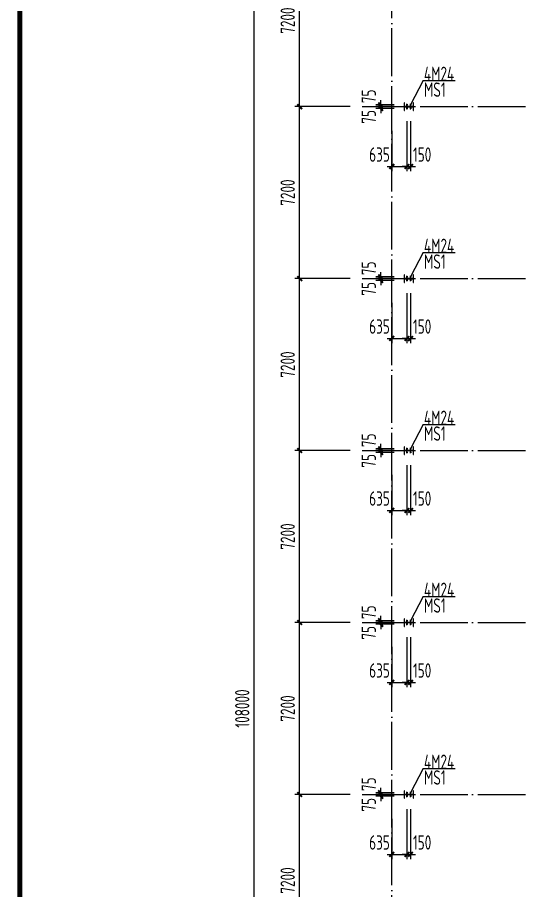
# Model space of a CAD drawing. Extents: x -32169 to 443031, y -120117 to 204739.
# Drawn here: x 50131 to 71278, y -47583 to -11030 of the extents above; entities that cross this region are included whole.
import ezdxf

# ---------------------------------------------------------------- set-up
doc = ezdxf.new("R2010")
doc.units = 0
doc.header["$LTSCALE"] = 1000
doc.linetypes.add('DOTE', pattern=[2.42, 2, -0.2, 0.02, -0.2])
doc.layers.get('0').update_dxf_attribs({"linetype": 'CONTINUOUS'})
doc.layers.get('Defpoints').update_dxf_attribs({"linetype": 'CONTINUOUS'})
for name, color, linetype in [('_TCH_KEY', 7, 'CONTINUOUS'), ('DIM', 3, 'CONTINUOUS'), ('DOTE', 1, 'CONTINUOUS'), ('HATCH', 252, 'CONTINUOUS'), ('PUB_TEXT', 7, 'CONTINUOUS'), ('PUB_TITLE', 3, 'CONTINUOUS'), ('端板', 7, 'CONTINUOUS'), ('钢柱', 2, 'CONTINUOUS')]:
    doc.layers.add(name, color=color, linetype=linetype)
doc.styles.add('TSSD_Dimension', font='Tssdeng.shx', dxfattribs={"width": 0.7, "bigfont": 'hztxt.shx'})
doc.styles.add('TSSD_Rein', font='Tssdeng.shx', dxfattribs={"width": 0.7, "bigfont": 'hztxt.shx'})
doc.dimstyles.new('TSSD_200_200', dxfattribs={"dimtxt": 600, "dimasz": 200, "dimexe": 200, "dimexo": 500, "dimgap": 200, "dimtad": 1, "dimdec": 0, "dimzin": 0, "dimdsep": 46, "dimtxsty": 'TSSD_Dimension', "dimblk": 'ARCHTICK', "dimblk1": 'ARCHTICK', "dimblk2": 'ARCHTICK', "dimcen": 0, "dimdle": 200, "dimclrt": 7, "dimadec": 0, "dimazin": 0, "dimtfac": 1, "dimtdec": 0, "dimtix": 1, "dimtmove": 2, "dimatfit": 3, "dimfxl": 1, "dimtolj": 1, "dimtzin": 0, "dimarcsym": 0})

# ---------------------------------------------------------------- blocks, each defined once
blk = doc.blocks.new('A$C686C7D4D')
at = {"layer": 'HATCH'}
for p, q in [((-150, 0), (150, 0)), ((0, -150), (0, 150))]:
    blk.add_line(p, q, dxfattribs=at)
at = {"layer": '端板'}
blk.add_circle((0, 0), 65, dxfattribs=at)
blk = doc.blocks.new('_ArchTick')
at = {"color": 0, "linetype": 'ByBlock', "const_width": 0.4}
blk.add_lwpolyline([(-0.5, -0.5), (0.5, 0.5)], dxfattribs=at)
blk = doc.blocks.new('*D252')
at = {"layer": 'Defpoints', "color": 0}
for p in [(65338, -14763), (66403, -14688), (66403, -14763)]:
    blk.add_point(p, dxfattribs=at)
at = {"layer": 'DIM', "color": 0, "lineweight": -2}
for p, q in [((65338, -14688), (65338, -14488)), ((65903, -14688), (65138, -14688)), ((65903, -14763), (65138, -14763)), ((65338, -14688), (65338, -14763)), ((65338, -14763), (65338, -14963))]:
    blk.add_line(p, q, dxfattribs=at)
at = {"layer": 'DIM', "color": 0, "lineweight": -2, "xscale": 200, "yscale": 200, "zscale": 200}
for p, rotation in [((65338, -14688), 270), ((65338, -14763), 90)]:
    blk.add_blockref('_ArchTick', p, dxfattribs=dict(at, rotation=rotation))
at = {"layer": 'DIM', "color": 7, "insert": (64838, -14333), "char_height": 600, "attachment_point": 5, "rotation": 90, "style": 'TSSD_Dimension'}
blk.add_mtext('\\A1;75', dxfattribs=at)
blk = doc.blocks.new('*D253')
at = {"layer": 'Defpoints', "color": 0}
for p in [(65338, -14838), (66403, -14763), (66403, -14838)]:
    blk.add_point(p, dxfattribs=at)
at = {"layer": 'DIM', "color": 0, "lineweight": -2}
for p, q in [((65338, -14763), (65338, -14563)), ((65903, -14763), (65138, -14763)), ((65903, -14838), (65138, -14838)), ((65338, -14763), (65338, -14838)), ((65338, -14838), (65338, -15038))]:
    blk.add_line(p, q, dxfattribs=at)
at = {"layer": 'DIM', "color": 0, "lineweight": -2, "xscale": 200, "yscale": 200, "zscale": 200}
for p, rotation in [((65338, -14763), 270), ((65338, -14838), 90)]:
    blk.add_blockref('_ArchTick', p, dxfattribs=dict(at, rotation=rotation))
at = {"layer": 'DIM', "color": 7, "insert": (64838, -15192), "char_height": 600, "attachment_point": 5, "rotation": 90, "style": 'TSSD_Dimension'}
blk.add_mtext('\\A1;75', dxfattribs=at)
blk = doc.blocks.new('*D254')
at = {"layer": 'Defpoints', "color": 0}
for p in [(66440, -14875), (65805, -15279), (66440, -17270)]:
    blk.add_point(p, dxfattribs=at)
at = {"layer": 'DIM', "color": 0, "lineweight": -2}
for p, q in [((66440, -15375), (66440, -17470)), ((65805, -15779), (65805, -17470)), ((65605, -17270), (66640, -17270))]:
    blk.add_line(p, q, dxfattribs=at)
at = {"layer": 'DIM', "color": 0, "lineweight": -2, "xscale": 200, "yscale": 200, "zscale": 200, "rotation": 180}
blk.add_blockref('_ArchTick', (65805, -17270), dxfattribs=at)
at = {"layer": 'DIM', "color": 0, "lineweight": -2, "xscale": 200, "yscale": 200, "zscale": 200}
blk.add_blockref('_ArchTick', (66440, -17270), dxfattribs=at)
at = {"layer": 'DIM', "color": 7, "insert": (65289, -16770), "char_height": 600, "attachment_point": 5, "style": 'TSSD_Dimension'}
blk.add_mtext('\\A1;635', dxfattribs=at)
blk = doc.blocks.new('*D255')
at = {"layer": 'Defpoints', "color": 0}
for p in [(66440, -14875), (66590, -14875), (66590, -17270)]:
    blk.add_point(p, dxfattribs=at)
at = {"layer": 'DIM', "color": 0, "lineweight": -2}
for p, q in [((66440, -15375), (66440, -17470)), ((66590, -15375), (66590, -17470)), ((66440, -17270), (66240, -17270)), ((66440, -17270), (66590, -17270)), ((66590, -17270), (66790, -17270))]:
    blk.add_line(p, q, dxfattribs=at)
at = {"layer": 'DIM', "color": 0, "lineweight": -2, "xscale": 200, "yscale": 200, "zscale": 200}
blk.add_blockref('_ArchTick', (66440, -17270), dxfattribs=at)
at = {"layer": 'DIM', "color": 0, "lineweight": -2, "xscale": 200, "yscale": 200, "zscale": 200, "rotation": 180}
blk.add_blockref('_ArchTick', (66590, -17270), dxfattribs=at)
at = {"layer": 'DIM', "color": 7, "insert": (67074, -16770), "char_height": 600, "attachment_point": 5, "style": 'TSSD_Dimension'}
blk.add_mtext('\\A1;150', dxfattribs=at)
blk = doc.blocks.new('*D260')
at = {"layer": 'Defpoints', "color": 0}
for p in [(66403, -21888), (65338, -21963), (66403, -21963)]:
    blk.add_point(p, dxfattribs=at)
at = {"layer": 'DIM', "color": 0, "lineweight": -2}
for p, q in [((65903, -21888), (65138, -21888)), ((65338, -21888), (65338, -21688)), ((65338, -21888), (65338, -21963)), ((65903, -21963), (65138, -21963)), ((65338, -21963), (65338, -22163))]:
    blk.add_line(p, q, dxfattribs=at)
at = {"layer": 'DIM', "color": 0, "lineweight": -2, "xscale": 200, "yscale": 200, "zscale": 200}
for p, rotation in [((65338, -21888), 270), ((65338, -21963), 90)]:
    blk.add_blockref('_ArchTick', p, dxfattribs=dict(at, rotation=rotation))
at = {"layer": 'DIM', "color": 7, "insert": (64838, -21533), "char_height": 600, "attachment_point": 5, "rotation": 90, "style": 'TSSD_Dimension'}
blk.add_mtext('\\A1;75', dxfattribs=at)
blk = doc.blocks.new('*D261')
at = {"layer": 'Defpoints', "color": 0}
for p in [(65338, -22038), (66403, -21963), (66403, -22038)]:
    blk.add_point(p, dxfattribs=at)
at = {"layer": 'DIM', "color": 0, "lineweight": -2}
for p, q in [((65338, -21963), (65338, -21763)), ((65903, -21963), (65138, -21963)), ((65903, -22038), (65138, -22038)), ((65338, -21963), (65338, -22038)), ((65338, -22038), (65338, -22238))]:
    blk.add_line(p, q, dxfattribs=at)
at = {"layer": 'DIM', "color": 0, "lineweight": -2, "xscale": 200, "yscale": 200, "zscale": 200}
for p, rotation in [((65338, -21963), 270), ((65338, -22038), 90)]:
    blk.add_blockref('_ArchTick', p, dxfattribs=dict(at, rotation=rotation))
at = {"layer": 'DIM', "color": 7, "insert": (64838, -22392), "char_height": 600, "attachment_point": 5, "rotation": 90, "style": 'TSSD_Dimension'}
blk.add_mtext('\\A1;75', dxfattribs=at)
blk = doc.blocks.new('*D262')
at = {"layer": 'Defpoints', "color": 0}
for p in [(66440, -22075), (65805, -22479), (66440, -24470)]:
    blk.add_point(p, dxfattribs=at)
at = {"layer": 'DIM', "color": 0, "lineweight": -2}
for p, q in [((66440, -22575), (66440, -24670)), ((65805, -22979), (65805, -24670)), ((65605, -24470), (66640, -24470))]:
    blk.add_line(p, q, dxfattribs=at)
at = {"layer": 'DIM', "color": 0, "lineweight": -2, "xscale": 200, "yscale": 200, "zscale": 200, "rotation": 180}
blk.add_blockref('_ArchTick', (65805, -24470), dxfattribs=at)
at = {"layer": 'DIM', "color": 0, "lineweight": -2, "xscale": 200, "yscale": 200, "zscale": 200}
blk.add_blockref('_ArchTick', (66440, -24470), dxfattribs=at)
at = {"layer": 'DIM', "color": 7, "insert": (65289, -23970), "char_height": 600, "attachment_point": 5, "style": 'TSSD_Dimension'}
blk.add_mtext('\\A1;635', dxfattribs=at)
blk = doc.blocks.new('*D263')
at = {"layer": 'Defpoints', "color": 0}
for p in [(66440, -22075), (66590, -22075), (66590, -24470)]:
    blk.add_point(p, dxfattribs=at)
at = {"layer": 'DIM', "color": 0, "lineweight": -2}
for p, q in [((66440, -22575), (66440, -24670)), ((66590, -22575), (66590, -24670)), ((66440, -24470), (66240, -24470)), ((66440, -24470), (66590, -24470)), ((66590, -24470), (66790, -24470))]:
    blk.add_line(p, q, dxfattribs=at)
at = {"layer": 'DIM', "color": 0, "lineweight": -2, "xscale": 200, "yscale": 200, "zscale": 200}
blk.add_blockref('_ArchTick', (66440, -24470), dxfattribs=at)
at = {"layer": 'DIM', "color": 0, "lineweight": -2, "xscale": 200, "yscale": 200, "zscale": 200, "rotation": 180}
blk.add_blockref('_ArchTick', (66590, -24470), dxfattribs=at)
at = {"layer": 'DIM', "color": 7, "insert": (67074, -23970), "char_height": 600, "attachment_point": 5, "style": 'TSSD_Dimension'}
blk.add_mtext('\\A1;150', dxfattribs=at)
blk = doc.blocks.new('*D268')
at = {"layer": 'Defpoints', "color": 0}
for p in [(65338, -29163), (66403, -29088), (66403, -29163)]:
    blk.add_point(p, dxfattribs=at)
at = {"layer": 'DIM', "color": 0, "lineweight": -2}
for p, q in [((65903, -29088), (65138, -29088)), ((65903, -29163), (65138, -29163)), ((65338, -29088), (65338, -28888)), ((65338, -29088), (65338, -29163)), ((65338, -29163), (65338, -29363))]:
    blk.add_line(p, q, dxfattribs=at)
at = {"layer": 'DIM', "color": 0, "lineweight": -2, "xscale": 200, "yscale": 200, "zscale": 200}
for p, rotation in [((65338, -29088), 270), ((65338, -29163), 90)]:
    blk.add_blockref('_ArchTick', p, dxfattribs=dict(at, rotation=rotation))
at = {"layer": 'DIM', "color": 7, "insert": (64838, -28733), "char_height": 600, "attachment_point": 5, "rotation": 90, "style": 'TSSD_Dimension'}
blk.add_mtext('\\A1;75', dxfattribs=at)
blk = doc.blocks.new('*D269')
at = {"layer": 'Defpoints', "color": 0}
for p in [(65338, -29238), (66403, -29163), (66403, -29238)]:
    blk.add_point(p, dxfattribs=at)
at = {"layer": 'DIM', "color": 0, "lineweight": -2}
for p, q in [((65903, -29163), (65138, -29163)), ((65903, -29238), (65138, -29238)), ((65338, -29163), (65338, -28963)), ((65338, -29163), (65338, -29238)), ((65338, -29238), (65338, -29438))]:
    blk.add_line(p, q, dxfattribs=at)
at = {"layer": 'DIM', "color": 0, "lineweight": -2, "xscale": 200, "yscale": 200, "zscale": 200}
for p, rotation in [((65338, -29163), 270), ((65338, -29238), 90)]:
    blk.add_blockref('_ArchTick', p, dxfattribs=dict(at, rotation=rotation))
at = {"layer": 'DIM', "color": 7, "insert": (64838, -29592), "char_height": 600, "attachment_point": 5, "rotation": 90, "style": 'TSSD_Dimension'}
blk.add_mtext('\\A1;75', dxfattribs=at)
blk = doc.blocks.new('*D270')
at = {"layer": 'Defpoints', "color": 0}
for p in [(66440, -29275), (65805, -29679), (66440, -31670)]:
    blk.add_point(p, dxfattribs=at)
at = {"layer": 'DIM', "color": 0, "lineweight": -2}
for p, q in [((66440, -29775), (66440, -31870)), ((65805, -30179), (65805, -31870)), ((65605, -31670), (66640, -31670))]:
    blk.add_line(p, q, dxfattribs=at)
at = {"layer": 'DIM', "color": 0, "lineweight": -2, "xscale": 200, "yscale": 200, "zscale": 200, "rotation": 180}
blk.add_blockref('_ArchTick', (65805, -31670), dxfattribs=at)
at = {"layer": 'DIM', "color": 0, "lineweight": -2, "xscale": 200, "yscale": 200, "zscale": 200}
blk.add_blockref('_ArchTick', (66440, -31670), dxfattribs=at)
at = {"layer": 'DIM', "color": 7, "insert": (65289, -31170), "char_height": 600, "attachment_point": 5, "style": 'TSSD_Dimension'}
blk.add_mtext('\\A1;635', dxfattribs=at)
blk = doc.blocks.new('*D271')
at = {"layer": 'Defpoints', "color": 0}
for p in [(66440, -29275), (66590, -29275), (66590, -31670)]:
    blk.add_point(p, dxfattribs=at)
at = {"layer": 'DIM', "color": 0, "lineweight": -2}
for p, q in [((66440, -29775), (66440, -31870)), ((66590, -29775), (66590, -31870)), ((66440, -31670), (66240, -31670)), ((66440, -31670), (66590, -31670)), ((66590, -31670), (66790, -31670))]:
    blk.add_line(p, q, dxfattribs=at)
at = {"layer": 'DIM', "color": 0, "lineweight": -2, "xscale": 200, "yscale": 200, "zscale": 200}
blk.add_blockref('_ArchTick', (66440, -31670), dxfattribs=at)
at = {"layer": 'DIM', "color": 0, "lineweight": -2, "xscale": 200, "yscale": 200, "zscale": 200, "rotation": 180}
blk.add_blockref('_ArchTick', (66590, -31670), dxfattribs=at)
at = {"layer": 'DIM', "color": 7, "insert": (67074, -31170), "char_height": 600, "attachment_point": 5, "style": 'TSSD_Dimension'}
blk.add_mtext('\\A1;150', dxfattribs=at)
blk = doc.blocks.new('*D276')
at = {"layer": 'Defpoints', "color": 0}
for p in [(65338, -36363), (66403, -36288), (66403, -36363)]:
    blk.add_point(p, dxfattribs=at)
at = {"layer": 'DIM', "color": 0, "lineweight": -2}
for p, q in [((65338, -36288), (65338, -36088)), ((65903, -36288), (65138, -36288)), ((65903, -36363), (65138, -36363)), ((65338, -36288), (65338, -36363)), ((65338, -36363), (65338, -36563))]:
    blk.add_line(p, q, dxfattribs=at)
at = {"layer": 'DIM', "color": 0, "lineweight": -2, "xscale": 200, "yscale": 200, "zscale": 200}
for p, rotation in [((65338, -36288), 270), ((65338, -36363), 90)]:
    blk.add_blockref('_ArchTick', p, dxfattribs=dict(at, rotation=rotation))
at = {"layer": 'DIM', "color": 7, "insert": (64838, -35933), "char_height": 600, "attachment_point": 5, "rotation": 90, "style": 'TSSD_Dimension'}
blk.add_mtext('\\A1;75', dxfattribs=at)
blk = doc.blocks.new('*D277')
at = {"layer": 'Defpoints', "color": 0}
for p in [(65338, -36438), (66403, -36363), (66403, -36438)]:
    blk.add_point(p, dxfattribs=at)
at = {"layer": 'DIM', "color": 0, "lineweight": -2}
for p, q in [((65338, -36363), (65338, -36163)), ((65903, -36363), (65138, -36363)), ((65903, -36438), (65138, -36438)), ((65338, -36363), (65338, -36438)), ((65338, -36438), (65338, -36638))]:
    blk.add_line(p, q, dxfattribs=at)
at = {"layer": 'DIM', "color": 0, "lineweight": -2, "xscale": 200, "yscale": 200, "zscale": 200}
for p, rotation in [((65338, -36363), 270), ((65338, -36438), 90)]:
    blk.add_blockref('_ArchTick', p, dxfattribs=dict(at, rotation=rotation))
at = {"layer": 'DIM', "color": 7, "insert": (64838, -36792), "char_height": 600, "attachment_point": 5, "rotation": 90, "style": 'TSSD_Dimension'}
blk.add_mtext('\\A1;75', dxfattribs=at)
blk = doc.blocks.new('*D278')
at = {"layer": 'Defpoints', "color": 0}
for p in [(66440, -36475), (65805, -36879), (66440, -38870)]:
    blk.add_point(p, dxfattribs=at)
at = {"layer": 'DIM', "color": 0, "lineweight": -2}
for p, q in [((66440, -36975), (66440, -39070)), ((65805, -37379), (65805, -39070)), ((65605, -38870), (66640, -38870))]:
    blk.add_line(p, q, dxfattribs=at)
at = {"layer": 'DIM', "color": 0, "lineweight": -2, "xscale": 200, "yscale": 200, "zscale": 200, "rotation": 180}
blk.add_blockref('_ArchTick', (65805, -38870), dxfattribs=at)
at = {"layer": 'DIM', "color": 0, "lineweight": -2, "xscale": 200, "yscale": 200, "zscale": 200}
blk.add_blockref('_ArchTick', (66440, -38870), dxfattribs=at)
at = {"layer": 'DIM', "color": 7, "insert": (65289, -38370), "char_height": 600, "attachment_point": 5, "style": 'TSSD_Dimension'}
blk.add_mtext('\\A1;635', dxfattribs=at)
blk = doc.blocks.new('*D279')
at = {"layer": 'Defpoints', "color": 0}
for p in [(66440, -36475), (66590, -36475), (66590, -38870)]:
    blk.add_point(p, dxfattribs=at)
at = {"layer": 'DIM', "color": 0, "lineweight": -2}
for p, q in [((66440, -36975), (66440, -39070)), ((66590, -36975), (66590, -39070)), ((66440, -38870), (66240, -38870)), ((66440, -38870), (66590, -38870)), ((66590, -38870), (66790, -38870))]:
    blk.add_line(p, q, dxfattribs=at)
at = {"layer": 'DIM', "color": 0, "lineweight": -2, "xscale": 200, "yscale": 200, "zscale": 200}
blk.add_blockref('_ArchTick', (66440, -38870), dxfattribs=at)
at = {"layer": 'DIM', "color": 0, "lineweight": -2, "xscale": 200, "yscale": 200, "zscale": 200, "rotation": 180}
blk.add_blockref('_ArchTick', (66590, -38870), dxfattribs=at)
at = {"layer": 'DIM', "color": 7, "insert": (67074, -38370), "char_height": 600, "attachment_point": 5, "style": 'TSSD_Dimension'}
blk.add_mtext('\\A1;150', dxfattribs=at)
blk = doc.blocks.new('*D284')
at = {"layer": 'Defpoints', "color": 0}
for p in [(66403, -43488), (65338, -43563), (66403, -43563)]:
    blk.add_point(p, dxfattribs=at)
at = {"layer": 'DIM', "color": 0, "lineweight": -2}
for p, q in [((65903, -43488), (65138, -43488)), ((65338, -43488), (65338, -43288)), ((65338, -43488), (65338, -43563)), ((65903, -43563), (65138, -43563)), ((65338, -43563), (65338, -43763))]:
    blk.add_line(p, q, dxfattribs=at)
at = {"layer": 'DIM', "color": 0, "lineweight": -2, "xscale": 200, "yscale": 200, "zscale": 200}
for p, rotation in [((65338, -43488), 270), ((65338, -43563), 90)]:
    blk.add_blockref('_ArchTick', p, dxfattribs=dict(at, rotation=rotation))
at = {"layer": 'DIM', "color": 7, "insert": (64838, -43133), "char_height": 600, "attachment_point": 5, "rotation": 90, "style": 'TSSD_Dimension'}
blk.add_mtext('\\A1;75', dxfattribs=at)
blk = doc.blocks.new('*D285')
at = {"layer": 'Defpoints', "color": 0}
for p in [(65338, -43638), (66403, -43563), (66403, -43638)]:
    blk.add_point(p, dxfattribs=at)
at = {"layer": 'DIM', "color": 0, "lineweight": -2}
for p, q in [((65338, -43563), (65338, -43363)), ((65903, -43563), (65138, -43563)), ((65903, -43638), (65138, -43638)), ((65338, -43563), (65338, -43638)), ((65338, -43638), (65338, -43838))]:
    blk.add_line(p, q, dxfattribs=at)
at = {"layer": 'DIM', "color": 0, "lineweight": -2, "xscale": 200, "yscale": 200, "zscale": 200}
for p, rotation in [((65338, -43563), 270), ((65338, -43638), 90)]:
    blk.add_blockref('_ArchTick', p, dxfattribs=dict(at, rotation=rotation))
at = {"layer": 'DIM', "color": 7, "insert": (64838, -43992), "char_height": 600, "attachment_point": 5, "rotation": 90, "style": 'TSSD_Dimension'}
blk.add_mtext('\\A1;75', dxfattribs=at)
blk = doc.blocks.new('*D286')
at = {"layer": 'Defpoints', "color": 0}
for p in [(66440, -43675), (65805, -44079), (66440, -46070)]:
    blk.add_point(p, dxfattribs=at)
at = {"layer": 'DIM', "color": 0, "lineweight": -2}
for p, q in [((66440, -44175), (66440, -46270)), ((65805, -44579), (65805, -46270)), ((65605, -46070), (66640, -46070))]:
    blk.add_line(p, q, dxfattribs=at)
at = {"layer": 'DIM', "color": 0, "lineweight": -2, "xscale": 200, "yscale": 200, "zscale": 200, "rotation": 180}
blk.add_blockref('_ArchTick', (65805, -46070), dxfattribs=at)
at = {"layer": 'DIM', "color": 0, "lineweight": -2, "xscale": 200, "yscale": 200, "zscale": 200}
blk.add_blockref('_ArchTick', (66440, -46070), dxfattribs=at)
at = {"layer": 'DIM', "color": 7, "insert": (65289, -45570), "char_height": 600, "attachment_point": 5, "style": 'TSSD_Dimension'}
blk.add_mtext('\\A1;635', dxfattribs=at)
blk = doc.blocks.new('*D287')
at = {"layer": 'Defpoints', "color": 0}
for p in [(66440, -43675), (66590, -43675), (66590, -46070)]:
    blk.add_point(p, dxfattribs=at)
at = {"layer": 'DIM', "color": 0, "lineweight": -2}
for p, q in [((66440, -44175), (66440, -46270)), ((66590, -44175), (66590, -46270)), ((66440, -46070), (66240, -46070)), ((66440, -46070), (66590, -46070)), ((66590, -46070), (66790, -46070))]:
    blk.add_line(p, q, dxfattribs=at)
at = {"layer": 'DIM', "color": 0, "lineweight": -2, "xscale": 200, "yscale": 200, "zscale": 200}
blk.add_blockref('_ArchTick', (66440, -46070), dxfattribs=at)
at = {"layer": 'DIM', "color": 0, "lineweight": -2, "xscale": 200, "yscale": 200, "zscale": 200, "rotation": 180}
blk.add_blockref('_ArchTick', (66590, -46070), dxfattribs=at)
at = {"layer": 'DIM', "color": 7, "insert": (67074, -45570), "char_height": 600, "attachment_point": 5, "style": 'TSSD_Dimension'}
blk.add_mtext('\\A1;150', dxfattribs=at)
blk = doc.blocks.new('*D341')
at = {"layer": 'Defpoints', "color": 0}
for p in [(60041, 14037), (63965, 14037), (63965, -93963)]:
    blk.add_point(p, dxfattribs=at)
at = {"layer": 'DIM', "color": 0, "lineweight": -2}
for p, q in [((63465, 14037), (59841, 14037)), ((60041, -94163), (60041, 14237)), ((63465, -93963), (59841, -93963))]:
    blk.add_line(p, q, dxfattribs=at)
at = {"layer": 'DIM', "color": 0, "lineweight": -2, "xscale": 200, "yscale": 200, "zscale": 200}
for p, rotation in [((60041, 14037), 90), ((60041, -93963), 270)]:
    blk.add_blockref('_ArchTick', p, dxfattribs=dict(at, rotation=rotation))
at = {"layer": 'DIM', "color": 7, "insert": (59541, -39963), "char_height": 600, "attachment_point": 5, "rotation": 90, "style": 'TSSD_Dimension'}
blk.add_mtext('\\A1;108000', dxfattribs=at)
blk = doc.blocks.new('*D410')
at = {"layer": 'Defpoints', "color": 0}
for p in [(61945, -43563), (64565, -43563), (64565, -50763)]:
    blk.add_point(p, dxfattribs=at)
at = {"layer": 'DIM', "color": 0, "lineweight": -2}
for p, q in [((61945, -50963), (61945, -43363)), ((64065, -43563), (61745, -43563)), ((64065, -50763), (61745, -50763))]:
    blk.add_line(p, q, dxfattribs=at)
at = {"layer": 'DIM', "color": 0, "lineweight": -2, "xscale": 200, "yscale": 200, "zscale": 200}
for p, rotation in [((61945, -43563), 90), ((61945, -50763), 270)]:
    blk.add_blockref('_ArchTick', p, dxfattribs=dict(at, rotation=rotation))
at = {"layer": 'DIM', "color": 7, "insert": (61445, -47163), "char_height": 600, "attachment_point": 5, "rotation": 90, "style": 'TSSD_Dimension'}
blk.add_mtext('\\A1;7200', dxfattribs=at)
blk = doc.blocks.new('*D411')
at = {"layer": 'Defpoints', "color": 0}
for p in [(61945, -36363), (64565, -36363), (64565, -43563)]:
    blk.add_point(p, dxfattribs=at)
at = {"layer": 'DIM', "color": 0, "lineweight": -2}
for p, q in [((61945, -43763), (61945, -36163)), ((64065, -36363), (61745, -36363)), ((64065, -43563), (61745, -43563))]:
    blk.add_line(p, q, dxfattribs=at)
at = {"layer": 'DIM', "color": 0, "lineweight": -2, "xscale": 200, "yscale": 200, "zscale": 200}
for p, rotation in [((61945, -36363), 90), ((61945, -43563), 270)]:
    blk.add_blockref('_ArchTick', p, dxfattribs=dict(at, rotation=rotation))
at = {"layer": 'DIM', "color": 7, "insert": (61445, -39963), "char_height": 600, "attachment_point": 5, "rotation": 90, "style": 'TSSD_Dimension'}
blk.add_mtext('\\A1;7200', dxfattribs=at)
blk = doc.blocks.new('*D412')
at = {"layer": 'Defpoints', "color": 0}
for p in [(61945, -29163), (64565, -29163), (64565, -36363)]:
    blk.add_point(p, dxfattribs=at)
at = {"layer": 'DIM', "color": 0, "lineweight": -2}
for p, q in [((64065, -29163), (61745, -29163)), ((61945, -36563), (61945, -28963)), ((64065, -36363), (61745, -36363))]:
    blk.add_line(p, q, dxfattribs=at)
at = {"layer": 'DIM', "color": 0, "lineweight": -2, "xscale": 200, "yscale": 200, "zscale": 200}
for p, rotation in [((61945, -29163), 90), ((61945, -36363), 270)]:
    blk.add_blockref('_ArchTick', p, dxfattribs=dict(at, rotation=rotation))
at = {"layer": 'DIM', "color": 7, "insert": (61445, -32763), "char_height": 600, "attachment_point": 5, "rotation": 90, "style": 'TSSD_Dimension'}
blk.add_mtext('\\A1;7200', dxfattribs=at)
blk = doc.blocks.new('*D413')
at = {"layer": 'Defpoints', "color": 0}
for p in [(61945, -21963), (64565, -21963), (64565, -29163)]:
    blk.add_point(p, dxfattribs=at)
at = {"layer": 'DIM', "color": 0, "lineweight": -2}
for p, q in [((61945, -29363), (61945, -21763)), ((64065, -21963), (61745, -21963)), ((64065, -29163), (61745, -29163))]:
    blk.add_line(p, q, dxfattribs=at)
at = {"layer": 'DIM', "color": 0, "lineweight": -2, "xscale": 200, "yscale": 200, "zscale": 200}
for p, rotation in [((61945, -21963), 90), ((61945, -29163), 270)]:
    blk.add_blockref('_ArchTick', p, dxfattribs=dict(at, rotation=rotation))
at = {"layer": 'DIM', "color": 7, "insert": (61445, -25563), "char_height": 600, "attachment_point": 5, "rotation": 90, "style": 'TSSD_Dimension'}
blk.add_mtext('\\A1;7200', dxfattribs=at)
blk = doc.blocks.new('*D414')
at = {"layer": 'Defpoints', "color": 0}
for p in [(61945, -14763), (64565, -14763), (64565, -21963)]:
    blk.add_point(p, dxfattribs=at)
at = {"layer": 'DIM', "color": 0, "lineweight": -2}
for p, q in [((61945, -22163), (61945, -14563)), ((64065, -14763), (61745, -14763)), ((64065, -21963), (61745, -21963))]:
    blk.add_line(p, q, dxfattribs=at)
at = {"layer": 'DIM', "color": 0, "lineweight": -2, "xscale": 200, "yscale": 200, "zscale": 200}
for p, rotation in [((61945, -14763), 90), ((61945, -21963), 270)]:
    blk.add_blockref('_ArchTick', p, dxfattribs=dict(at, rotation=rotation))
at = {"layer": 'DIM', "color": 7, "insert": (61445, -18363), "char_height": 600, "attachment_point": 5, "rotation": 90, "style": 'TSSD_Dimension'}
blk.add_mtext('\\A1;7200', dxfattribs=at)
blk = doc.blocks.new('*D415')
at = {"layer": 'Defpoints', "color": 0}
for p in [(61945, -7563), (64565, -7563), (64565, -14763)]:
    blk.add_point(p, dxfattribs=at)
at = {"layer": 'DIM', "color": 0, "lineweight": -2}
for p, q in [((64065, -7563), (61745, -7563)), ((61945, -14963), (61945, -7363)), ((64065, -14763), (61745, -14763))]:
    blk.add_line(p, q, dxfattribs=at)
at = {"layer": 'DIM', "color": 0, "lineweight": -2, "xscale": 200, "yscale": 200, "zscale": 200}
for p, rotation in [((61945, -7563), 90), ((61945, -14763), 270)]:
    blk.add_blockref('_ArchTick', p, dxfattribs=dict(at, rotation=rotation))
at = {"layer": 'DIM', "color": 7, "insert": (61445, -11163), "char_height": 600, "attachment_point": 5, "rotation": 90, "style": 'TSSD_Dimension'}
blk.add_mtext('\\A1;7200', dxfattribs=at)

msp = doc.modelspace()

# ---------------------------------------------------------------- linework, layer by layer
at = {"layer": 'DOTE', "linetype": 'DOTE'}
for p, q in [((65805.24457, -95762.90283), (65805.24457, 15277.3647)), ((64565.24457, -14762.6353), (93469.06221, -14762.6353)), ((64565.24457, -21962.6353), (93469.06221, -21962.6353)), ((64565.24457, -29162.6353), (93469.06221, -29162.6353)), ((64565.24457, -36362.6353), (93469.06221, -36362.6353)), ((64565.24457, -43562.6353), (93469.06221, -43562.6353))]:
    msp.add_line(p, q, dxfattribs=at)
at = {"layer": 'PUB_TEXT'}
for p, q in [((67121.00322, -13667.79642), (66593.28388, -14687.6353)), ((67121.00322, -13667.79642), (68460.10785, -13667.79642)), ((67121.00322, -20867.79642), (66593.28388, -21887.6353)), ((67121.00322, -20867.79642), (68460.10785, -20867.79642)), ((67121.00322, -28067.79642), (66593.28388, -29087.6353)), ((67121.00322, -28067.79642), (68460.10785, -28067.79642)), ((67121.00322, -35267.79642), (66593.28388, -36287.6353)), ((67121.00322, -35267.79642), (68460.10785, -35267.79642)), ((67121.00322, -42467.79642), (66593.28388, -43487.6353)), ((67121.00322, -42467.79642), (68460.10785, -42467.79642))]:
    msp.add_line(p, q, dxfattribs=at)
at = {"layer": 'PUB_TITLE', "const_width": 200}
msp.add_lwpolyline([(50230.54765, -118116.90179), (130230.54765, -118116.90179), (130230.54765, 23483.09821), (50230.54765, 23483.09821)], close=True, dxfattribs=at)
at = {"layer": '钢柱'}
for points in [[(66715.24457, -14922.6353), (66715.24457, -14602.6353), (66701.24457, -14602.6353), (66701.24457, -14758.6353), (66329.24457, -14758.6353), (66329.24457, -14602.6353), (66315.24457, -14602.6353), (66315.24457, -14922.6353), (66329.24457, -14922.6353), (66329.24457, -14766.6353), (66701.24457, -14766.6353), (66701.24457, -14922.6353)], [(66715.24457, -22122.6353), (66715.24457, -21802.6353), (66701.24457, -21802.6353), (66701.24457, -21958.6353), (66329.24457, -21958.6353), (66329.24457, -21802.6353), (66315.24457, -21802.6353), (66315.24457, -22122.6353), (66329.24457, -22122.6353), (66329.24457, -21966.6353), (66701.24457, -21966.6353), (66701.24457, -22122.6353)], [(66715.24457, -29322.6353), (66715.24457, -29002.6353), (66701.24457, -29002.6353), (66701.24457, -29158.6353), (66329.24457, -29158.6353), (66329.24457, -29002.6353), (66315.24457, -29002.6353), (66315.24457, -29322.6353), (66329.24457, -29322.6353), (66329.24457, -29166.6353), (66701.24457, -29166.6353), (66701.24457, -29322.6353)], [(66715.24457, -36522.6353), (66715.24457, -36202.6353), (66701.24457, -36202.6353), (66701.24457, -36358.6353), (66329.24457, -36358.6353), (66329.24457, -36202.6353), (66315.24457, -36202.6353), (66315.24457, -36522.6353), (66329.24457, -36522.6353), (66329.24457, -36366.6353), (66701.24457, -36366.6353), (66701.24457, -36522.6353)], [(66715.24457, -43722.6353), (66715.24457, -43402.6353), (66701.24457, -43402.6353), (66701.24457, -43558.6353), (66329.24457, -43558.6353), (66329.24457, -43402.6353), (66315.24457, -43402.6353), (66315.24457, -43722.6353), (66329.24457, -43722.6353), (66329.24457, -43566.6353), (66701.24457, -43566.6353), (66701.24457, -43722.6353)]]:
    msp.add_lwpolyline(points, close=True, dxfattribs=at)

# ---------------------------------------------------------------- block references
at = {"layer": '_TCH_KEY', "xscale": -0.25, "yscale": 0.25, "zscale": 0.25}
for p in [(66440.24457, -14687.6353), (66440.24457, -14837.6353), (66590.24457, -14687.6353), (66590.24457, -14837.6353), (66440.24457, -21887.6353), (66590.24457, -21887.6353), (66440.24457, -22037.6353), (66590.24457, -22037.6353), (66440.24457, -29087.6353), (66440.24457, -29237.6353), (66590.24457, -29087.6353), (66590.24457, -29237.6353), (66440.24457, -36287.6353), (66440.24457, -36437.6353), (66590.24457, -36287.6353), (66590.24457, -36437.6353), (66440.24457, -43487.6353), (66590.24457, -43487.6353), (66440.24457, -43637.6353), (66590.24457, -43637.6353)]:
    msp.add_blockref('A$C686C7D4D', p, dxfattribs=at)

# ---------------------------------------------------------------- texts
at = {"layer": 'PUB_TEXT', "style": 'TSSD_Rein', "width": 0.7}
for s, p in [('4M24', (67151.06031, -13689.60692, 292.0163)), ('MS1', (67151.06031, -14350.58199, 292.0163)), ('4M24', (67151.06031, -20889.60692, 292.0163)), ('MS1', (67151.06031, -21550.58199, 292.0163)), ('4M24', (67151.06031, -28089.60692, 292.0163)), ('MS1', (67151.06031, -28750.58199, 292.0163)), ('4M24', (67151.06031, -35289.60692, 292.0163)), ('MS1', (67151.06031, -35950.58199, 292.0163)), ('4M24', (67151.06031, -42489.60692, 292.0163)), ('MS1', (67151.06031, -43150.58199, 292.0163))]:
    msp.add_text(s, height=600, dxfattribs=at).set_placement(p)

# ---------------------------------------------------------------- dimensions: what is measured, and where the dimension line sits
at = {"layer": 'DIM'}
dim = msp.add_linear_dim(base=(60041.16625, 14037.3647), p1=(63965.24457, -93962.6353), p2=(63965.24457, 14037.3647), angle=90, dimstyle='TSSD_200_200', dxfattribs=at)
dim.commit()
dim.dimension.update_dxf_attribs({"geometry": '*D341', "text_midpoint": (59541.16625, -39962.6353)})
for p1, p2, picture, middle in [((64565.24457, -14762.6353), (64565.24457, -7562.6353), '*D415', (61445.21334, -11162.6353)), ((64565.24457, -21962.6353), (64565.24457, -14762.6353), '*D414', (61445.21334, -18362.6353)), ((64565.24457, -29162.6353), (64565.24457, -21962.6353), '*D413', (61445.21334, -25562.6353)), ((64565.24457, -36362.6353), (64565.24457, -29162.6353), '*D412', (61445.21334, -32762.6353)), ((64565.24457, -43562.6353), (64565.24457, -36362.6353), '*D411', (61445.21334, -39962.6353)), ((64565.24457, -50762.6353), (64565.24457, -43562.6353), '*D410', (61445.21334, -47162.6353))]:
    dim = msp.add_aligned_dim(p1=p1, p2=p2, distance=2620.03123, dimstyle='TSSD_200_200', dxfattribs=at)
    dim.commit()
    dim.dimension.update_dxf_attribs({"geometry": picture, "text_midpoint": middle})
for base, p1, p2, picture, middle in [((65338.49744, -14762.6353), (66402.74457, -14687.6353), (66402.74457, -14762.6353), '*D252', (64838.49744, -14333.01991)), ((65338.49744, -14837.6353), (66402.74457, -14762.6353), (66402.74457, -14837.6353), '*D253', (64838.49744, -15192.25068)), ((65338.49744, -21962.6353), (66402.74457, -21887.6353), (66402.74457, -21962.6353), '*D260', (64838.49744, -21533.01991)), ((65338.49744, -22037.6353), (66402.74457, -21962.6353), (66402.74457, -22037.6353), '*D261', (64838.49744, -22392.25068)), ((65338.49744, -29162.6353), (66402.74457, -29087.6353), (66402.74457, -29162.6353), '*D268', (64838.49744, -28733.01991)), ((65338.49744, -29237.6353), (66402.74457, -29162.6353), (66402.74457, -29237.6353), '*D269', (64838.49744, -29592.25068)), ((65338.49744, -36362.6353), (66402.74457, -36287.6353), (66402.74457, -36362.6353), '*D276', (64838.49744, -35933.01991)), ((65338.49744, -36437.6353), (66402.74457, -36362.6353), (66402.74457, -36437.6353), '*D277', (64838.49744, -36792.25068)), ((65338.49744, -43562.6353), (66402.74457, -43487.6353), (66402.74457, -43562.6353), '*D284', (64838.49744, -43133.01991)), ((65338.49744, -43637.6353), (66402.74457, -43562.6353), (66402.74457, -43637.6353), '*D285', (64838.49744, -43992.25068))]:
    dim = msp.add_linear_dim(base=base, p1=p1, p2=p2, angle=90, dimstyle='TSSD_200_200', dxfattribs=at)
    dim.commit()
    dim.dimension.update_dxf_attribs({"geometry": picture, "text_midpoint": middle, "dimtype": 160})
for base, p1, p2, picture, middle in [((66440.24457, -17269.60321), (65805.24457, -15279.06597), (66440.24457, -14875.1353), '*D254', (65289.09073, -16769.60321)), ((66590.24457, -17269.60321), (66440.24457, -14875.1353), (66590.24457, -14875.1353), '*D255', (67074.09073, -16769.60321)), ((66440.24457, -24469.60321), (65805.24457, -22479.06597), (66440.24457, -22075.1353), '*D262', (65289.09073, -23969.60321)), ((66590.24457, -24469.60321), (66440.24457, -22075.1353), (66590.24457, -22075.1353), '*D263', (67074.09073, -23969.60321)), ((66440.24457, -31669.60321), (65805.24457, -29679.06597), (66440.24457, -29275.1353), '*D270', (65289.09073, -31169.60321)), ((66590.24457, -31669.60321), (66440.24457, -29275.1353), (66590.24457, -29275.1353), '*D271', (67074.09073, -31169.60321)), ((66440.24457, -38869.60321), (65805.24457, -36879.06597), (66440.24457, -36475.1353), '*D278', (65289.09073, -38369.60321)), ((66590.24457, -38869.60321), (66440.24457, -36475.1353), (66590.24457, -36475.1353), '*D279', (67074.09073, -38369.60321)), ((66440.24457, -46069.60321), (65805.24457, -44079.06597), (66440.24457, -43675.1353), '*D286', (65289.09073, -45569.60321)), ((66590.24457, -46069.60321), (66440.24457, -43675.1353), (66590.24457, -43675.1353), '*D287', (67074.09073, -45569.60321))]:
    dim = msp.add_linear_dim(base=base, p1=p1, p2=p2, dimstyle='TSSD_200_200', dxfattribs=at)
    dim.commit()
    dim.dimension.update_dxf_attribs({"geometry": picture, "text_midpoint": middle, "dimtype": 160})

doc.saveas('drawing.dxf')
